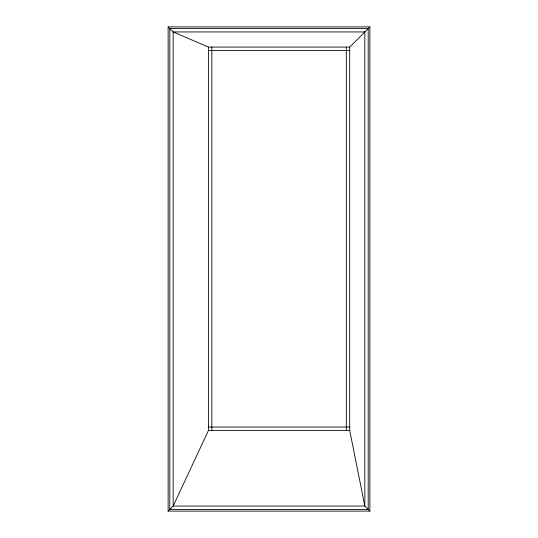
<?xml version="1.0" encoding="UTF-8"?>
<svg xmlns="http://www.w3.org/2000/svg" width="538" height="538" viewBox="0 0 538 538"><rect width="100%" height="100%" fill="white"/><g stroke="black" fill="none" stroke-linecap="round" stroke-linejoin="round"><path stroke-width="0.81" d="M168.125 26.9L173.169 31.944L208.475 47.075L208.475 430.4L173.169 506.056L168.125 511.1L369.875 511.1L369.875 26.9L168.125 26.9L168.125 511.1M369.875 511.1L364.831 506.056L349.7 430.4L349.7 47.075L369.875 26.9M208.475 47.075L349.7 47.075M208.475 50.438L349.7 50.438M208.475 427.037L349.7 427.037M208.475 430.4L349.7 430.4M346.337 47.075L346.337 430.4M211.838 47.075L211.838 430.4M368.194 28.581L169.806 28.581L169.806 509.419L368.194 509.419L368.194 28.581M364.831 31.944L173.169 31.944L173.169 506.056L364.831 506.056L364.831 31.944"/></g></svg>
